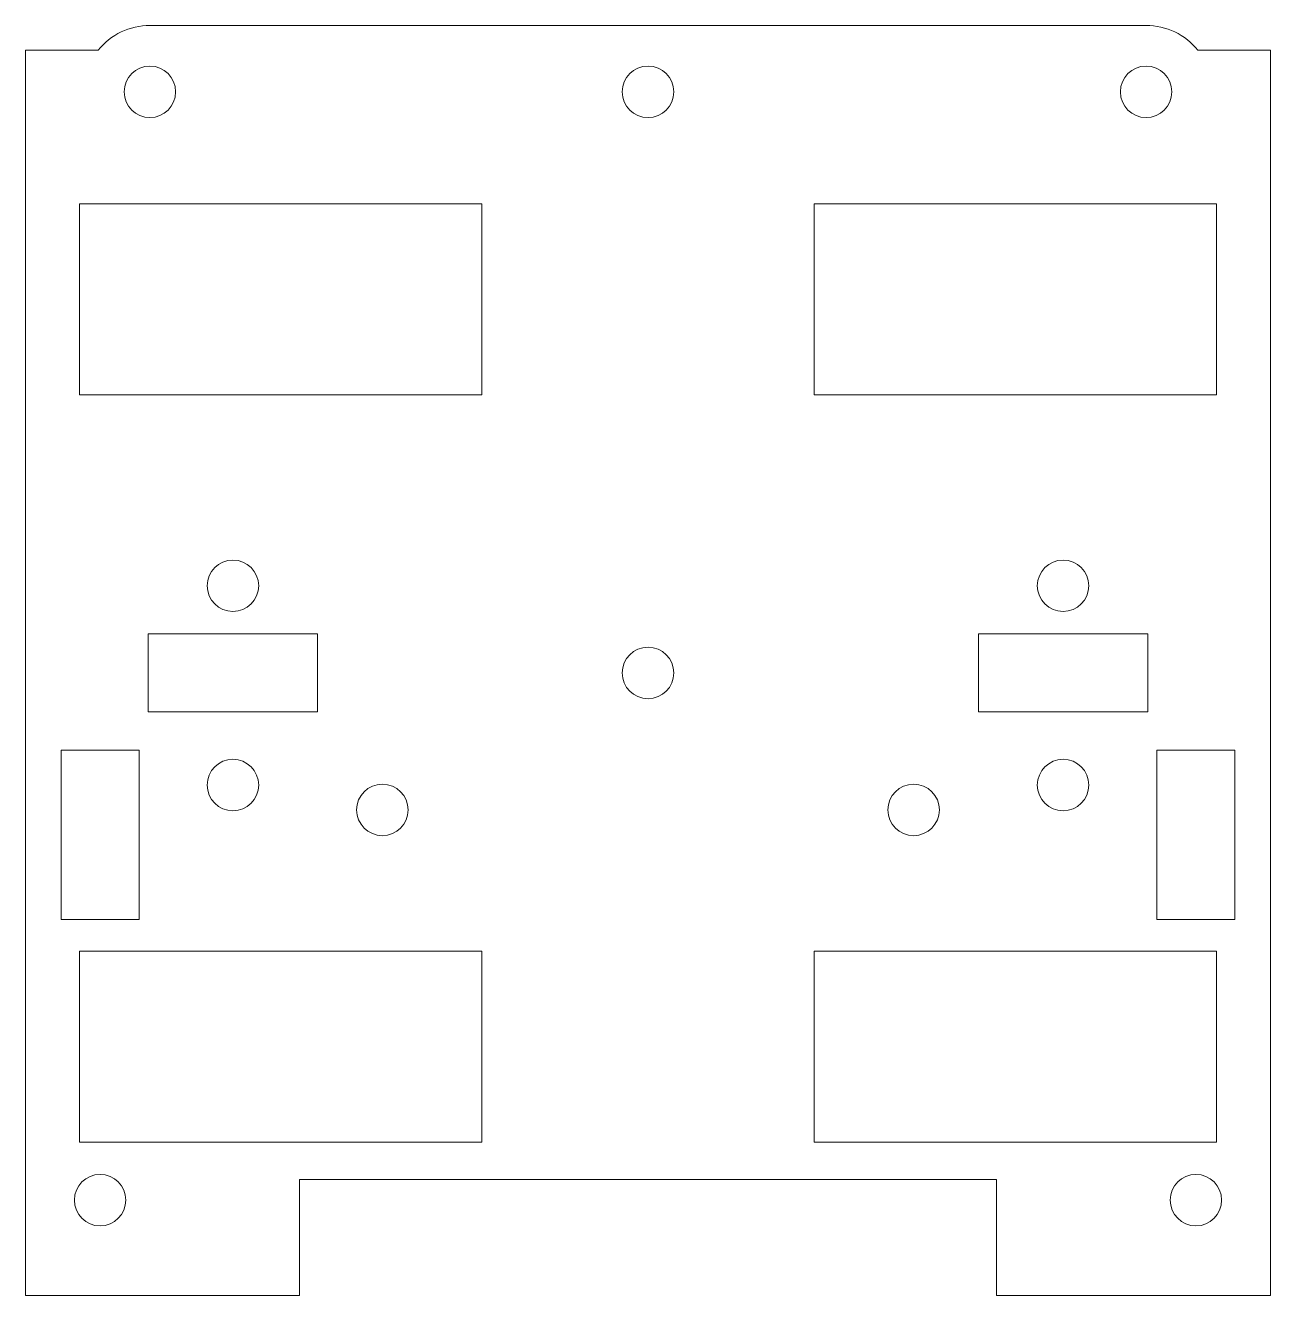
# Model space of a CAD drawing. Header units: millimetres. Extents: x -37.5 to 37.5, y -37.5 to 39.
import ezdxf

# ---------------------------------------------------------------- set-up
doc = ezdxf.new("R2010")
doc.units = ezdxf.units.MM

msp = doc.modelspace()

# ---------------------------------------------------------------- linework, layer by layer
at = {"color": 7, "linetype": 'Continuous', "lineweight": 15}
for p, q in [((30, 39), (-30, 39)), ((-33.122, 37.5), (-37.5, 37.5)), ((-37.5, 37.5), (-37.5, -37.5)), ((37.5, 37.5), (33.122, 37.5)), ((37.5, 37.5), (37.5, -37.5)), ((-34.25, 28.25), (-34.25, 16.75)), ((-10, 28.25), (-34.25, 28.25)), ((-10, 16.75), (-10, 28.25)), ((10, 28.25), (10, 16.75)), ((34.25, 28.25), (10, 28.25)), ((34.25, 16.75), (34.25, 28.25)), ((-34.25, 16.75), (-10, 16.75)), ((10, 16.75), (34.25, 16.75)), ((-19.9, 2.35), (-30.1, 2.35)), ((-30.1, 2.35), (-30.1, -2.35)), ((-19.9, -2.35), (-19.9, 2.35)), ((30.1, 2.35), (19.9, 2.35)), ((19.9, 2.35), (19.9, -2.35)), ((30.1, -2.35), (30.1, 2.35)), ((-30.1, -2.35), (-19.9, -2.35)), ((19.9, -2.35), (30.1, -2.35)), ((-30.65, -4.65), (-35.35, -4.65)), ((-35.35, -4.65), (-35.35, -14.85)), ((-30.65, -14.85), (-30.65, -4.65)), ((35.35, -4.65), (30.65, -4.65)), ((30.65, -4.65), (30.65, -14.85)), ((35.35, -14.85), (35.35, -4.65)), ((-35.35, -14.85), (-30.65, -14.85)), ((30.65, -14.85), (35.35, -14.85)), ((-34.25, -16.75), (-34.25, -28.25)), ((-10, -16.75), (-34.25, -16.75)), ((-10, -28.25), (-10, -16.75)), ((10, -16.75), (10, -28.25)), ((34.25, -16.75), (10, -16.75)), ((34.25, -28.25), (34.25, -16.75)), ((-34.25, -28.25), (-10, -28.25)), ((10, -28.25), (34.25, -28.25)), ((21, -30.5), (-21, -30.5)), ((-21, -30.5), (-21, -37.5)), ((21, -37.5), (21, -30.5)), ((-37.5, -37.5), (-21, -37.5)), ((21, -37.5), (37.5, -37.5))]:
    msp.add_line(p, q, dxfattribs=at)
for centre in [(-30, 35), (0, 35), (30, 35), (-25, 5.25), (25, 5.25), (0, 0), (-25, -6.75), (25, -6.75), (-16, -8.25), (16, -8.25), (-33, -31.75), (33, -31.75)]:
    msp.add_circle(centre, 1.55, dxfattribs=at)
for centre, start, end in [((-30, 35), 90, 141.31781), ((30, 35), 38.68219, 90)]:
    msp.add_arc(centre, 4, start, end, dxfattribs=at)

doc.saveas('drawing.dxf')
